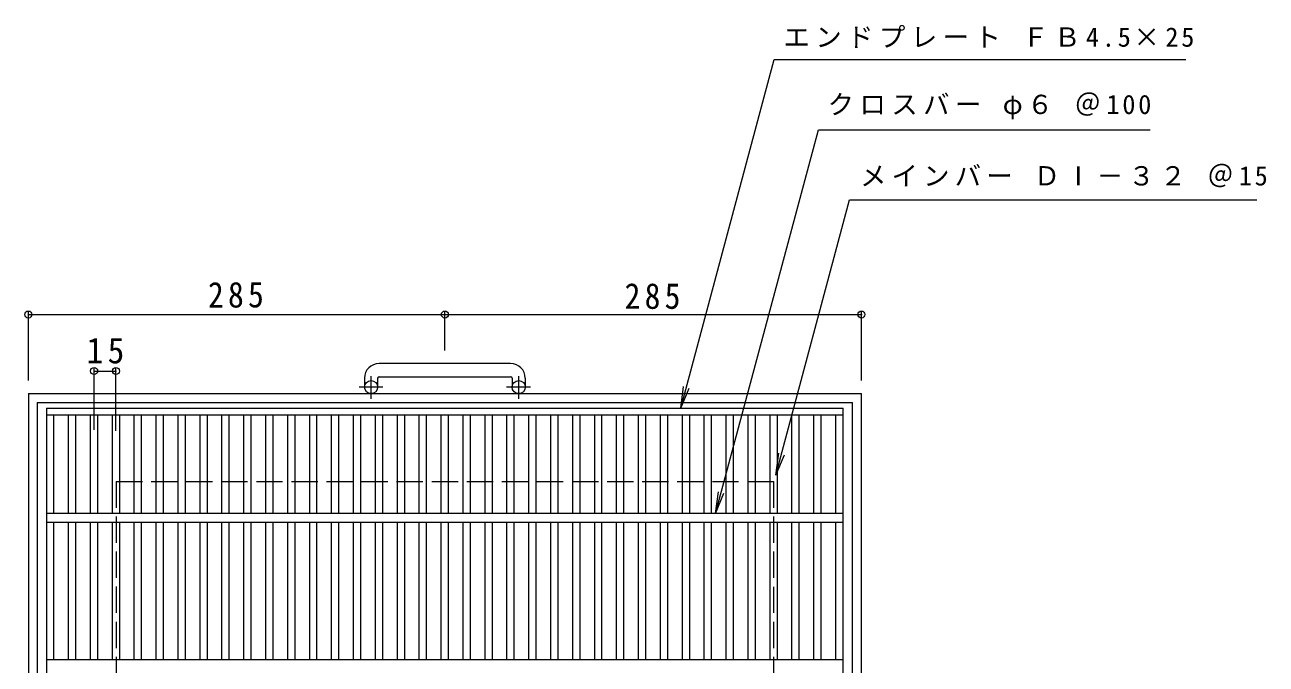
# Model space of a CAD drawing. Units: millimetres, scale not verified. Extents: x -761 to 1049, y -822 to 776.
# Drawn here: x -746 to 103, y 339 to 776 of the extents above; entities that cross this region are included whole.
import ezdxf

# ---------------------------------------------------------------- set-up
doc = ezdxf.new("R2010")
doc.units = ezdxf.units.MM
doc.header["$LTSCALE"] = 6
doc.header["$PDMODE"] = 32
doc.header["$PDSIZE"] = 4.8
doc.linetypes.add('CHAIN1', pattern=[8, 5, -1, 1, -1])
doc.linetypes.add('DASHED3', pattern=[4, 3, -1])
for name, color, linetype, lineweight in [('B-1_ピット', 2, 'Continuous', 9), ('B-2_蓋', 3, 'Continuous', 9), ('B-4_寸法', 7, 'Continuous', 9)]:
    doc.layers.add(name, color=color, linetype=linetype, lineweight=lineweight)
doc.styles.add('ＭＳ ゴシック', font='')
doc.styles.get('ＭＳ ゴシック').set_extended_font_data('MS Gothic')

msp = doc.modelspace()

# ---------------------------------------------------------------- linework, layer by layer
at = {"layer": 'B-1_ピット'}
for p, q in [((-413.492, 544.43), (-503.492, 544.43)), ((-503.492, 535.431), (-413.492, 535.431)), ((-513.492, 534.431), (-513.492, 528.331)), ((-504.493, 534.431), (-504.493, 528.331)), ((-412.492, 534.431), (-412.492, 528.331)), ((-403.492, 534.431), (-403.492, 528.331)), ((-743.492, 523.831), (-743.492, -46.17)), ((-743.492, 523.831), (-173.492, 523.831)), ((-173.492, -46.17), (-173.492, 523.831)), ((-737.492, 517.831), (-737.492, -40.169)), ((-737.492, 517.831), (-179.492, 517.831)), ((-179.492, -40.169), (-179.492, 517.831))]:
    msp.add_line(p, q, dxfattribs=at)
at = {"layer": 'B-1_ピット', "linetype": 'CHAIN1'}
for p, q in [((-508.992, 520.224), (-508.992, 535.821)), ((-407.992, 520.224), (-407.992, 535.821)), ((-500.83, 528.331), (-517.236, 528.331)), ((-399.829, 528.331), (-416.236, 528.331))]:
    msp.add_line(p, q, dxfattribs=at)
at = {"layer": 'B-1_ピット', "linetype": 'DASHED3'}
for p, q in [((-683.492, 463.832), (-683.492, 13.83)), ((-683.492, 463.832), (-233.492, 463.832)), ((-233.492, 13.83), (-233.492, 463.832))]:
    msp.add_line(p, q, dxfattribs=at)
at = {"layer": 'B-1_ピット'}
for centre in [(-508.992, 528.331), (-407.993, 528.331)]:
    msp.add_circle(centre, 4.5, dxfattribs=at)
for centre, radius, start, end in [((-503.492, 534.431), 10, 90, 180), ((-413.492, 534.431), 10, 0, 90), ((-503.492, 534.431), 1, 90, 180), ((-413.492, 534.431), 1, 0, 90)]:
    msp.add_arc(centre, radius, start, end, dxfattribs=at)
at = {"layer": 'B-2_蓋'}
for p, q in [((-730.992, 513.831), (-730.992, -36.169)), ((-730.992, 513.831), (-185.992, 513.831)), ((-185.992, -36.169), (-185.992, 513.831)), ((-730.992, 509.33), (-185.992, 509.33)), ((-725.992, 441.83), (-725.992, 509.33)), ((-715.992, 441.83), (-715.992, 509.33)), ((-710.992, 441.83), (-710.992, 509.33)), ((-700.992, 441.83), (-700.992, 509.33)), ((-695.992, 441.83), (-695.992, 509.33)), ((-685.992, 441.83), (-685.992, 509.33)), ((-680.992, 441.83), (-680.992, 509.33)), ((-670.992, 441.83), (-670.992, 509.33)), ((-665.992, 441.83), (-665.992, 509.33)), ((-655.992, 441.83), (-655.992, 509.33)), ((-650.992, 441.83), (-650.992, 509.33)), ((-640.992, 441.83), (-640.992, 509.33)), ((-635.992, 441.83), (-635.992, 509.33)), ((-625.992, 441.83), (-625.992, 509.33)), ((-620.992, 441.83), (-620.992, 509.33)), ((-610.992, 441.83), (-610.992, 509.33)), ((-605.992, 441.83), (-605.992, 509.33)), ((-595.992, 441.83), (-595.992, 509.33)), ((-590.992, 441.83), (-590.992, 509.33)), ((-580.992, 441.83), (-580.992, 509.33)), ((-575.992, 441.83), (-575.992, 509.33)), ((-565.992, 441.83), (-565.992, 509.33)), ((-560.992, 441.83), (-560.992, 509.33)), ((-550.992, 441.83), (-550.992, 509.33)), ((-545.992, 441.83), (-545.992, 509.33)), ((-535.992, 441.83), (-535.992, 509.33)), ((-530.992, 441.83), (-530.992, 509.33)), ((-520.992, 441.83), (-520.992, 509.33)), ((-515.992, 441.83), (-515.992, 509.33)), ((-505.992, 441.83), (-505.992, 509.33)), ((-500.992, 441.83), (-500.992, 509.33)), ((-490.992, 441.83), (-490.992, 509.33)), ((-485.992, 441.83), (-485.992, 509.33)), ((-475.992, 441.83), (-475.992, 509.33)), ((-470.992, 441.83), (-470.992, 509.33)), ((-460.992, 441.83), (-460.992, 509.33)), ((-455.992, 441.83), (-455.992, 509.33)), ((-445.992, 441.83), (-445.992, 509.33)), ((-440.992, 441.83), (-440.992, 509.33)), ((-430.992, 441.83), (-430.992, 509.33)), ((-425.992, 441.83), (-425.992, 509.33)), ((-415.992, 441.83), (-415.992, 509.33)), ((-410.992, 441.83), (-410.992, 509.33)), ((-400.992, 441.83), (-400.992, 509.33)), ((-395.992, 441.83), (-395.992, 509.33)), ((-385.992, 441.83), (-385.992, 509.33)), ((-380.992, 441.83), (-380.992, 509.33)), ((-370.992, 441.83), (-370.992, 509.33)), ((-365.992, 441.83), (-365.992, 509.33)), ((-355.992, 441.83), (-355.992, 509.33)), ((-350.992, 441.83), (-350.992, 509.33)), ((-340.992, 441.83), (-340.992, 509.33)), ((-335.992, 441.83), (-335.992, 509.33)), ((-325.992, 441.83), (-325.992, 509.33)), ((-320.992, 441.83), (-320.992, 509.33)), ((-310.992, 441.83), (-310.992, 509.33)), ((-305.992, 441.83), (-305.992, 509.33)), ((-295.992, 441.83), (-295.992, 509.33)), ((-290.992, 441.83), (-290.992, 509.33)), ((-280.992, 441.83), (-280.992, 509.33)), ((-275.992, 441.83), (-275.992, 509.33)), ((-265.992, 441.83), (-265.992, 509.33)), ((-260.992, 441.83), (-260.992, 509.33)), ((-250.992, 441.83), (-250.992, 509.33)), ((-245.992, 441.83), (-245.992, 509.33)), ((-235.992, 441.83), (-235.992, 509.33)), ((-230.992, 441.83), (-230.992, 509.33)), ((-220.992, 441.83), (-220.992, 509.33)), ((-215.992, 441.83), (-215.992, 509.33)), ((-205.992, 441.83), (-205.992, 509.33)), ((-200.992, 441.83), (-200.992, 509.33)), ((-190.992, 441.83), (-190.992, 509.33)), ((-185.992, 441.83), (-730.992, 441.83)), ((-185.992, 435.83), (-730.992, 435.83)), ((-725.992, 341.831), (-725.992, 435.83)), ((-715.992, 341.831), (-715.992, 435.83)), ((-710.992, 341.831), (-710.992, 435.83)), ((-700.992, 341.831), (-700.992, 435.83)), ((-695.992, 341.831), (-695.992, 435.83)), ((-685.992, 341.831), (-685.992, 435.83)), ((-680.992, 341.831), (-680.992, 435.83)), ((-670.992, 341.831), (-670.992, 435.83)), ((-665.992, 341.831), (-665.992, 435.83)), ((-655.992, 341.831), (-655.992, 435.83)), ((-650.992, 341.831), (-650.992, 435.83)), ((-640.992, 341.831), (-640.992, 435.83)), ((-635.992, 341.831), (-635.992, 435.83)), ((-625.992, 341.831), (-625.992, 435.83)), ((-620.992, 341.831), (-620.992, 435.83)), ((-610.992, 341.831), (-610.992, 435.83)), ((-605.992, 341.831), (-605.992, 435.83)), ((-595.992, 341.831), (-595.992, 435.83)), ((-590.992, 341.831), (-590.992, 435.83)), ((-580.992, 341.831), (-580.992, 435.83)), ((-575.992, 341.831), (-575.992, 435.83)), ((-565.992, 341.831), (-565.992, 435.83)), ((-560.992, 341.831), (-560.992, 435.83)), ((-550.992, 341.831), (-550.992, 435.83)), ((-545.992, 341.831), (-545.992, 435.83)), ((-535.992, 341.831), (-535.992, 435.83)), ((-530.992, 341.831), (-530.992, 435.83)), ((-520.992, 341.831), (-520.992, 435.83)), ((-515.992, 341.831), (-515.992, 435.83)), ((-505.992, 341.831), (-505.992, 435.83)), ((-500.992, 341.831), (-500.992, 435.83)), ((-490.992, 341.831), (-490.992, 435.83)), ((-485.992, 341.831), (-485.992, 435.83)), ((-475.992, 341.831), (-475.992, 435.83)), ((-470.992, 341.831), (-470.992, 435.83)), ((-460.992, 341.831), (-460.992, 435.83)), ((-455.992, 341.831), (-455.992, 435.83)), ((-445.992, 341.831), (-445.992, 435.83)), ((-440.992, 341.831), (-440.992, 435.83)), ((-430.992, 341.831), (-430.992, 435.83)), ((-425.992, 341.831), (-425.992, 435.83)), ((-415.992, 341.831), (-415.992, 435.83)), ((-410.992, 341.831), (-410.992, 435.83)), ((-400.992, 341.831), (-400.992, 435.83)), ((-395.992, 341.831), (-395.992, 435.83)), ((-385.992, 341.831), (-385.992, 435.83)), ((-380.992, 341.831), (-380.992, 435.83)), ((-370.992, 341.831), (-370.992, 435.83)), ((-365.992, 341.831), (-365.992, 435.83)), ((-355.992, 341.831), (-355.992, 435.83)), ((-350.992, 341.831), (-350.992, 435.83)), ((-340.992, 341.831), (-340.992, 435.83)), ((-335.992, 341.831), (-335.992, 435.83)), ((-325.992, 341.831), (-325.992, 435.83)), ((-320.992, 341.831), (-320.992, 435.83)), ((-310.992, 341.831), (-310.992, 435.83)), ((-305.992, 341.831), (-305.992, 435.83)), ((-295.992, 341.831), (-295.992, 435.83)), ((-290.992, 341.831), (-290.992, 435.83)), ((-280.992, 341.831), (-280.992, 435.83)), ((-275.992, 341.831), (-275.992, 435.83)), ((-265.992, 341.831), (-265.992, 435.83)), ((-260.992, 341.831), (-260.992, 435.83)), ((-250.992, 341.831), (-250.992, 435.83)), ((-245.992, 341.831), (-245.992, 435.83)), ((-235.992, 341.831), (-235.992, 435.83)), ((-230.992, 341.831), (-230.992, 435.83)), ((-220.992, 341.831), (-220.992, 435.83)), ((-215.992, 341.831), (-215.992, 435.83)), ((-205.992, 341.831), (-205.992, 435.83)), ((-200.992, 341.831), (-200.992, 435.83)), ((-190.992, 341.831), (-190.992, 435.83)), ((-185.992, 341.831), (-730.992, 341.831))]:
    msp.add_line(p, q, dxfattribs=at)
at = {"layer": 'B-4_寸法'}
for p, q in [((-297.113, 513.831), (-233.219, 752.288)), ((-233.219, 752.288), (48.424, 752.288)), ((-273.26, 441.83), (-202.934, 704.288)), ((-202.934, 704.288), (24.099, 704.288)), ((-231.973, 468.192), (-181.573, 656.288)), ((-181.573, 656.288), (97.049, 656.288)), ((-743.492, 532.831), (-743.492, 579.764)), ((-743.492, 577.964), (-533.492, 577.964)), ((-533.492, 577.964), (-173.492, 577.964)), ((-458.492, 553.43), (-458.492, 579.764)), ((-173.492, 532.831), (-173.492, 579.764)), ((-698.492, 499.037), (-698.492, 541.127)), ((-698.492, 539.327), (-683.552, 539.327)), ((-683.552, 498.417), (-683.552, 541.127)), ((-297.113, 513.831), (-295.155, 528.702)), ((-297.113, 513.831), (-291.373, 527.689)), ((-231.973, 468.192), (-230.015, 483.064)), ((-231.973, 468.192), (-226.233, 482.05)), ((-273.26, 441.83), (-271.302, 456.702)), ((-273.26, 441.83), (-267.519, 455.689))]:
    msp.add_line(p, q, dxfattribs=at)
for p in [(-743.492, 577.964), (-458.492, 577.964), (-173.492, 577.964), (-698.492, 539.327), (-683.552, 539.327)]:
    msp.add_point(p, dxfattribs=at)

# ---------------------------------------------------------------- texts
at = {"layer": 'B-4_寸法', "char_height": 13.2, "attachment_point": 7, "style": 'ＭＳ ゴシック'}
for s, insert in [('\\T1.21;エンドプレート\\~ＦＢ4.5×25', (-226.812, 760.344)), ('\\T1.21;クロスバー\\~φ６\\~＠100', (-196.595, 711.475)), ('\\T1.2;メインバー\\~ＤⅠ－３２\\~＠15', (-174.451, 664.97))]:
    msp.add_mtext(s, dxfattribs=dict(at, insert=insert))
at = {"layer": 'B-4_寸法', "color": 2, "insert": (-620.514, 582.341), "char_height": 17.6, "attachment_point": 7, "rotation": 0.362, "style": 'ＭＳ ゴシック'}
msp.add_mtext('\\T1.27;\\W0.9;285', dxfattribs=at)
at = {"layer": 'B-4_寸法', "color": 2, "char_height": 17.6, "attachment_point": 7, "style": 'ＭＳ ゴシック'}
for s, insert in [('\\T1.27;\\W0.9;285', (-335.492, 581.564)), ('\\T1.27;\\W0.95;15', (-703.675, 544.285))]:
    msp.add_mtext(s, dxfattribs=dict(at, insert=insert))

doc.saveas('drawing.dxf')
